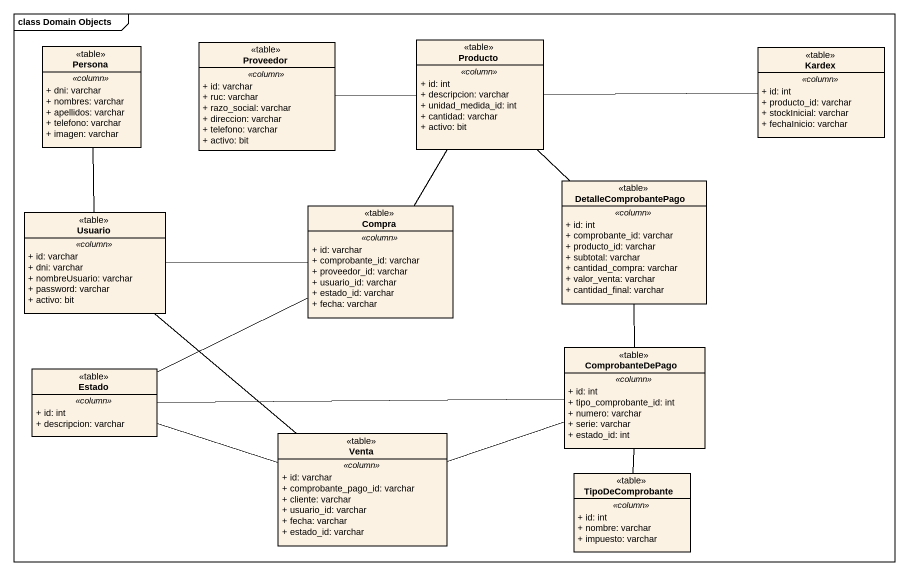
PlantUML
@startuml
mainframe class Domain Objects
hide circle
hide empty members
skinparam classAttributeIconSize 0
class Persona <<table>> {
  .. <<column>> ..
  + dni: varchar
  + nombres: varchar
  + apellidos: varchar
  + telefono: varchar
  + imagen: varchar
}
class Proveedor <<table>> {
  .. <<column>> ..
  + id: varchar
  + ruc: varchar
  + razo_social: varchar
  + direccion: varchar
  + telefono: varchar
  + activo: bit
}
class Producto <<table>> {
  .. <<column>> ..
  + id: int
  + descripcion: varchar
  + unidad_medida_id: int
  + cantidad: varchar
  + activo: bit
}
class Kardex <<table>> {
  .. <<column>> ..
  + id: int
  + producto_id: varchar
  + stockInicial: varchar
  + fechaInicio: varchar
}
class Compra <<table>> {
  .. <<column>> ..
  + id: varchar
  + comprobante_id: varchar
  + proveedor_id: varchar
  + usuario_id: varchar
  + estado_id: varchar
  + fecha: varchar
}
class DetalleComprobantePago <<table>> {
  .. <<column>> ..
  + id: int
  + comprobante_id: varchar
  + producto_id: varchar
  + subtotal: varchar
  + cantidad_compra: varchar
  + valor_venta: varchar
  + cantidad_final: varchar
}
class Usuario <<table>> {
  .. <<column>> ..
  + id: varchar
  + dni: varchar
  + nombreUsuario: varchar
  + password: varchar
  + activo: bit
}
class ComprobanteDePago <<table>> {
  .. <<column>> ..
  + id: int
  + tipo_comprobante_id: int
  + numero: varchar
  + serie: varchar
  + estado_id: int
}
class Estado <<table>> {
  .. <<column>> ..
  + id: int
  + descripcion: varchar
}
class Venta <<table>> {
  .. <<column>> ..
  + id: varchar
  + comprobante_pago_id: varchar
  + cliente: varchar
  + usuario_id: varchar
  + fecha: varchar
  + estado_id: varchar
}
class TipoDeComprobante <<table>> {
  .. <<column>> ..
  + id: int
  + nombre: varchar
  + impuesto: varchar
}
Persona -- Usuario
Proveedor -right- Producto
Producto -right- Kardex
Producto -- DetalleComprobantePago
Compra -up- Producto
Usuario -right- Compra
Usuario -- Venta
ComprobanteDePago -up- DetalleComprobantePago
ComprobanteDePago -- TipoDeComprobante
Estado -right- Compra
Estado -right- ComprobanteDePago
Estado -right- Venta
Venta -right- ComprobanteDePago
@enduml
